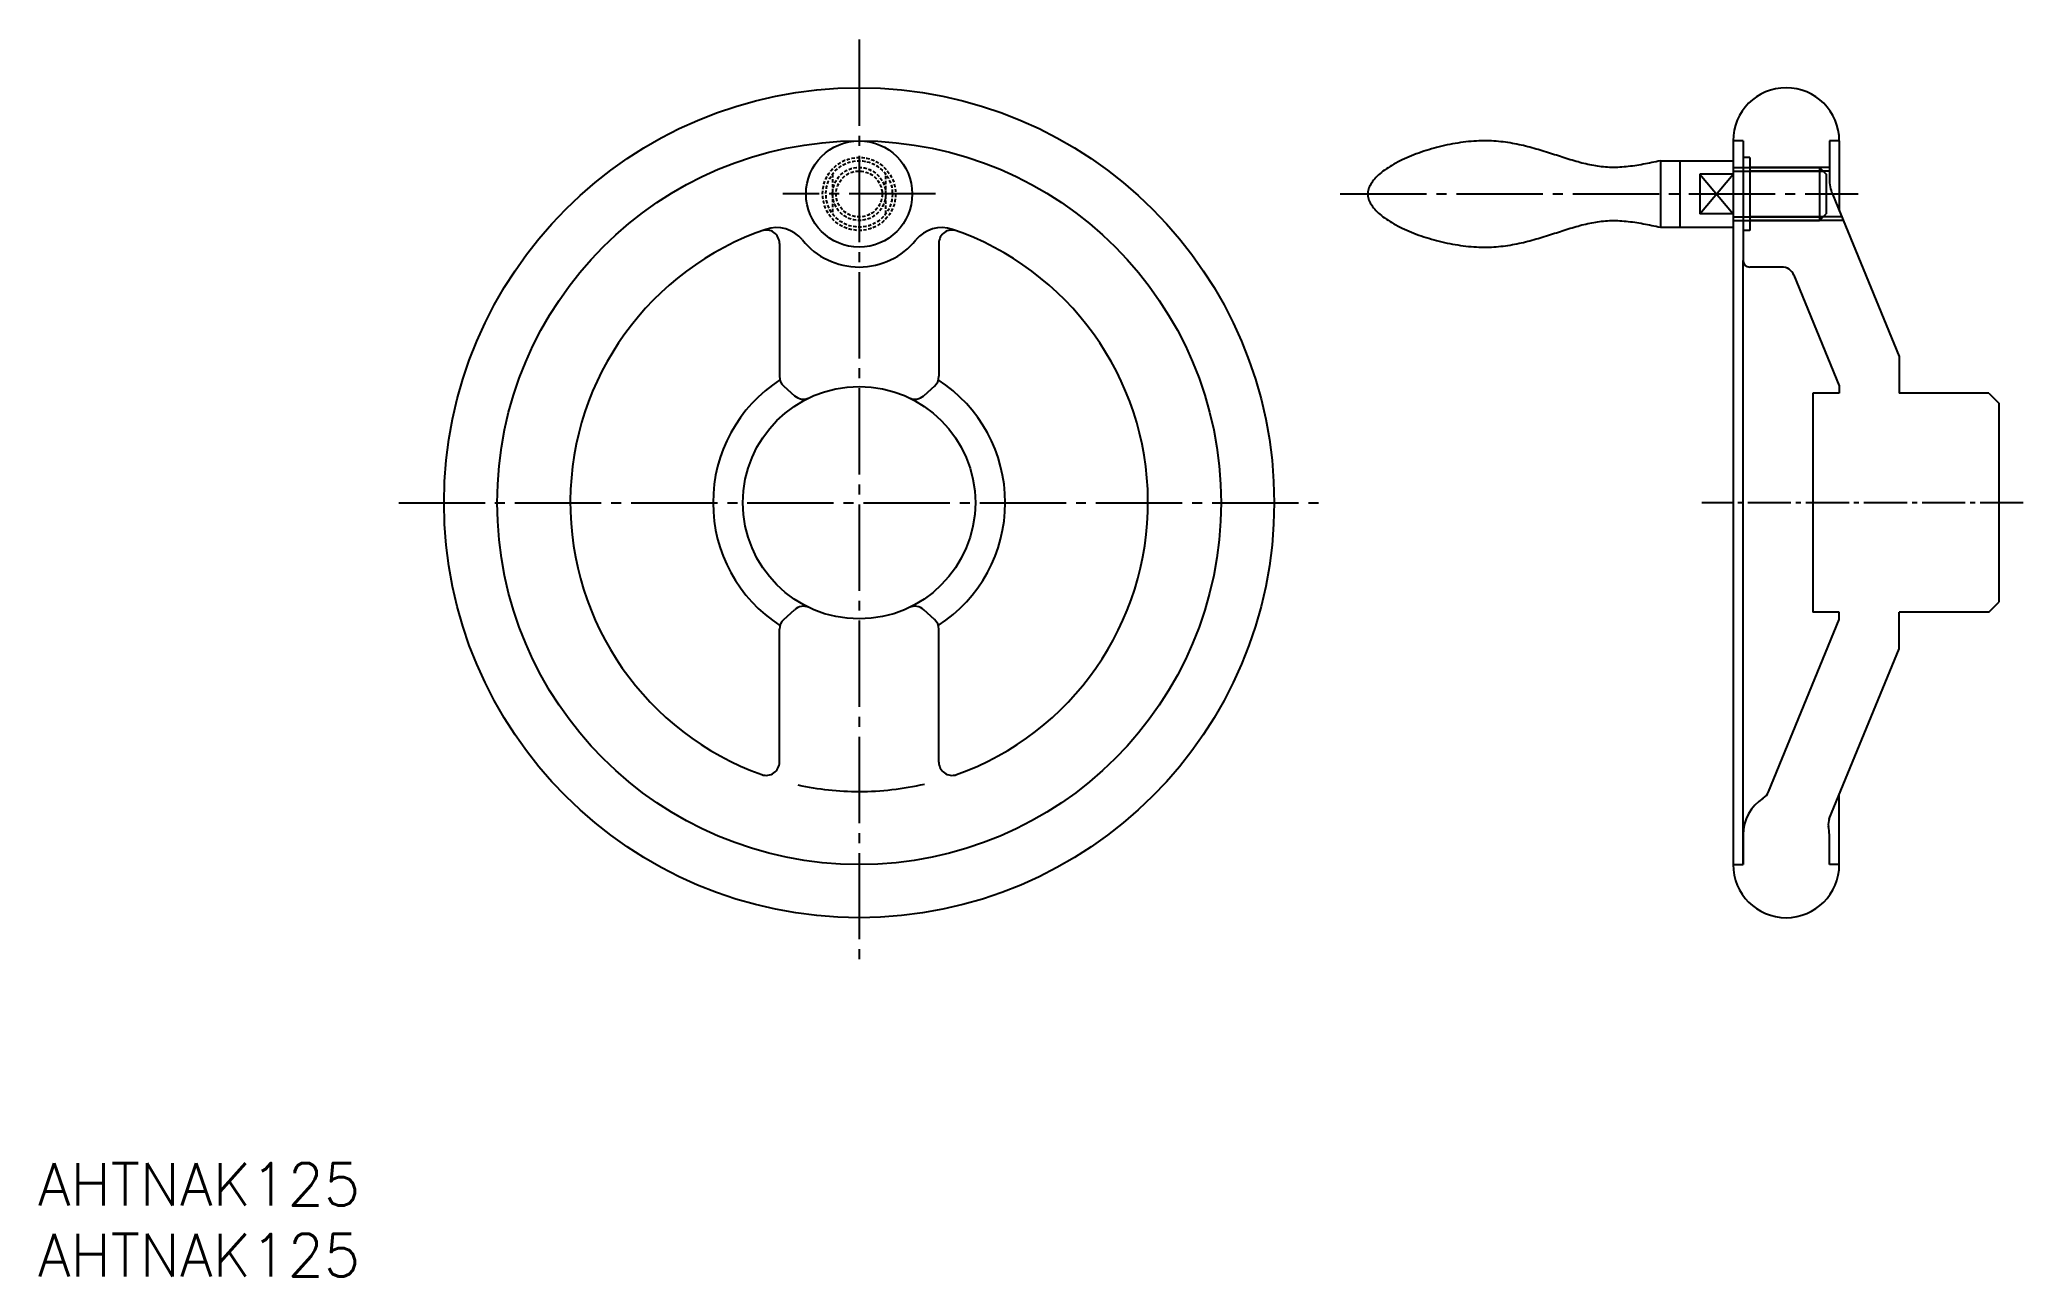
# Model space of a CAD drawing. Extents: x 72 to 370, y 630 to 816.
import ezdxf

# ---------------------------------------------------------------- set-up
doc = ezdxf.new("R2010")
doc.units = 0
doc.header["$MEASUREMENT"] = 0
doc.linetypes.add('CENTER', pattern=[17.5, 13, -1.5, 1.5, -1.5])
doc.linetypes.add('DASHED', pattern=[0.75, 0.5, -0.25])
doc.layers.get('0').update_dxf_attribs({"linetype": 'CONTINUOUS'})
doc.layers.add('CENTER', color=1, linetype='CENTER')
doc.styles.get("Standard").update_dxf_attribs({"font": 'txt.shx', "bigfont": '@extfont2.shx'})

msp = doc.modelspace()

# ---------------------------------------------------------------- linework, layer by layer
at = {"color": 7, "linetype": 'Continuous'}
for p, q in [((328.16, 800.71), (326.66, 800.71)), ((326.66, 800.71), (326.66, 691.71)), ((328.16, 800.71), (328.16, 782.71)), ((342.66, 800.71), (341.16, 800.71)), ((341.16, 800.71), (341.16, 794.95)), ((342.66, 800.71), (342.66, 790.12)), ((315.72, 797.71), (326.66, 797.71)), ((315.72, 797.71), (315.72, 787.71)), ((318.66, 797.71), (318.66, 787.71)), ((326.66, 797.71), (326.66, 787.71)), ((329.16, 798.21), (328.16, 798.21)), ((329.16, 798.21), (329.16, 787.21)), ((326.66, 795.71), (321.66, 795.71)), ((321.66, 795.71), (321.66, 789.71)), ((326.66, 796.71), (339.66, 796.71)), ((341.16, 796.16), (329.16, 796.16)), ((339.66, 796.71), (340.66, 795.71)), ((339.66, 796.71), (339.66, 788.71)), ((340.66, 795.71), (340.66, 789.71)), ((341.61, 792.67), (351.66, 768.21)), ((326.66, 789.71), (321.66, 789.71)), ((326.66, 788.71), (339.66, 788.71)), ((343.02, 789.25), (329.16, 789.25)), ((339.66, 788.71), (340.66, 789.71)), ((315.72, 787.71), (326.66, 787.71)), ((329.16, 787.21), (328.16, 787.21)), ((183.05, 785.27), (183.05, 765.25)), ((207.05, 785.27), (207.05, 765.25)), ((328.16, 691.71), (328.16, 782.71)), ((333.97, 781.71), (329.16, 781.71)), ((335.82, 780.47), (342.66, 763.8)), ((351.66, 768.21), (351.66, 762.71)), ((183.71, 763.77), (185.31, 762.32)), ((206.39, 763.77), (204.79, 762.32)), ((342.66, 762.71), (338.66, 762.71)), ((338.66, 762.71), (338.66, 729.71)), ((342.66, 763.8), (342.66, 762.71)), ((365.16, 762.71), (351.66, 762.71)), ((365.16, 762.71), (366.66, 761.21)), ((366.66, 761.21), (366.66, 731.21)), ((183.71, 728.64), (185.31, 730.09)), ((206.39, 728.64), (204.79, 730.09)), ((342.66, 729.71), (338.66, 729.71)), ((342.66, 728.61), (342.66, 729.71)), ((351.66, 724.21), (351.66, 729.71)), ((365.16, 729.71), (351.66, 729.71)), ((365.16, 729.71), (366.66, 731.21)), ((183.05, 707.14), (183.05, 727.16)), ((207.05, 707.14), (207.05, 727.16)), ((332, 702.65), (342.66, 728.61)), ((341.15, 698.61), (351.66, 724.21)), ((342.66, 691.71), (342.66, 702.29)), ((328.16, 696.21), (328.16, 691.71)), ((341.16, 691.71), (341.16, 696.21)), ((326.66, 691.71), (328.16, 691.71)), ((342.66, 691.71), (341.16, 691.71))]:
    msp.add_line(p, q, dxfattribs=at)
at = {"color": 3, "linetype": 'DASHED'}
for p, q in [((191.05, 795.71), (191.05, 789.71)), ((199.05, 789.71), (199.05, 795.71))]:
    msp.add_line(p, q, dxfattribs=at)
at = {"color": 3, "linetype": 'Continuous'}
for p, q in [((321.66, 789.71), (326.66, 795.71)), ((321.66, 795.71), (326.66, 789.71)), ((326.66, 796.16), (340.21, 796.16)), ((341.16, 796.71), (329.16, 796.71)), ((326.66, 789.25), (340.21, 789.25)), ((343.24, 788.71), (329.16, 788.71))]:
    msp.add_line(p, q, dxfattribs=at)
at = {"color": 7}
msp.add_polyline3d([(315.72, 797.71, 0), (315.39, 797.64, 0), (315.07, 797.57, 0), (314.74, 797.5, 0), (314.42, 797.43, 0), (314.09, 797.37, 0), (313.77, 797.31, 0), (313.45, 797.24, 0), (313.12, 797.18, 0), (312.8, 797.12, 0), (312.48, 797.07, 0), (312.16, 797.02, 0), (311.84, 796.97, 0), (311.52, 796.92, 0), (311.2, 796.88, 0), (310.88, 796.84, 0), (310.56, 796.81, 0), (310.25, 796.78, 0), (309.93, 796.75, 0), (309.62, 796.73, 0), (309.31, 796.72, 0), (309, 796.71, 0), (308.69, 796.71, 0), (308.38, 796.71, 0), (308.07, 796.72, 0), (307.77, 796.73, 0), (307.47, 796.75, 0), (307.16, 796.78, 0), (306.86, 796.81, 0), (306.56, 796.85, 0), (306.26, 796.89, 0), (305.97, 796.94, 0), (305.67, 796.99, 0), (305.37, 797.04, 0), (305.08, 797.1, 0), (304.78, 797.17, 0), (304.48, 797.23, 0), (304.19, 797.3, 0), (303.89, 797.37, 0), (303.6, 797.45, 0), (303.31, 797.53, 0), (303.01, 797.61, 0), (302.72, 797.7, 0), (302.42, 797.78, 0), (302.13, 797.87, 0), (301.83, 797.96, 0), (301.54, 798.05, 0), (301.24, 798.14, 0), (300.94, 798.24, 0), (300.65, 798.33, 0), (300.35, 798.43, 0), (300.05, 798.53, 0), (299.75, 798.62, 0), (299.45, 798.72, 0), (299.15, 798.82, 0), (298.84, 798.92, 0), (298.54, 799.01, 0), (298.23, 799.11, 0), (297.93, 799.2, 0), (297.62, 799.3, 0), (297.31, 799.39, 0), (297, 799.48, 0), (296.68, 799.57, 0), (296.37, 799.66, 0), (296.05, 799.74, 0), (295.73, 799.83, 0), (295.41, 799.91, 0), (295.08, 799.99, 0), (294.76, 800.06, 0), (294.43, 800.13, 0), (294.1, 800.2, 0), (293.76, 800.27, 0), (293.43, 800.33, 0), (293.09, 800.39, 0), (292.74, 800.44, 0), (292.4, 800.49, 0), (292.05, 800.54, 0), (291.7, 800.58, 0), (291.35, 800.61, 0), (290.99, 800.64, 0), (290.63, 800.67, 0), (290.26, 800.69, 0), (289.9, 800.7, 0), (289.52, 800.71, 0), (289.15, 800.71, 0), (288.77, 800.71, 0), (288.39, 800.7, 0), (288, 800.68, 0), (287.61, 800.66, 0), (287.22, 800.63, 0), (286.83, 800.59, 0), (286.43, 800.55, 0), (286.03, 800.5, 0), (285.63, 800.44, 0), (285.23, 800.38, 0), (284.83, 800.32, 0), (284.42, 800.25, 0), (284.02, 800.17, 0), (283.62, 800.09, 0), (283.22, 800, 0), (282.82, 799.91, 0), (282.42, 799.81, 0), (282.02, 799.71, 0), (281.63, 799.61, 0), (281.23, 799.5, 0), (280.84, 799.38, 0), (280.46, 799.26, 0), (280.07, 799.14, 0), (279.69, 799.01, 0), (279.32, 798.88, 0), (278.95, 798.74, 0), (278.58, 798.6, 0), (278.22, 798.46, 0), (277.87, 798.31, 0), (277.52, 798.16, 0), (277.18, 798.01, 0), (276.84, 797.85, 0), (276.52, 797.69, 0), (276.2, 797.53, 0), (275.88, 797.36, 0), (275.58, 797.19, 0), (275.28, 797.02, 0), (275, 796.85, 0), (274.72, 796.67, 0), (274.45, 796.49, 0), (274.19, 796.31, 0), (273.94, 796.13, 0), (273.71, 795.94, 0), (273.48, 795.76, 0), (273.27, 795.57, 0), (273.07, 795.38, 0), (272.87, 795.19, 0), (272.7, 794.99, 0), (272.53, 794.8, 0), (272.38, 794.6, 0), (272.24, 794.4, 0), (272.12, 794.21, 0), (272.01, 794.01, 0), (271.91, 793.81, 0), (271.83, 793.61, 0), (271.77, 793.41, 0), (271.72, 793.21, 0), (271.68, 793.01, 0), (271.67, 792.81, 0), (271.67, 792.6, 0), (271.68, 792.4, 0), (271.72, 792.2, 0), (271.77, 792, 0), (271.83, 791.8, 0), (271.91, 791.6, 0), (272.01, 791.4, 0), (272.12, 791.2, 0), (272.24, 791.01, 0), (272.38, 790.81, 0), (272.53, 790.61, 0), (272.7, 790.42, 0), (272.87, 790.23, 0), (273.07, 790.03, 0), (273.27, 789.84, 0), (273.48, 789.65, 0), (273.71, 789.47, 0), (273.94, 789.28, 0), (274.19, 789.1, 0), (274.45, 788.92, 0), (274.72, 788.74, 0), (275, 788.56, 0), (275.28, 788.39, 0), (275.58, 788.22, 0), (275.88, 788.05, 0), (276.2, 787.88, 0), (276.52, 787.72, 0), (276.84, 787.56, 0), (277.18, 787.4, 0), (277.52, 787.25, 0), (277.87, 787.1, 0), (278.22, 786.95, 0), (278.58, 786.81, 0), (278.95, 786.67, 0), (279.32, 786.53, 0), (279.69, 786.4, 0), (280.07, 786.27, 0), (280.46, 786.15, 0), (280.84, 786.03, 0), (281.23, 785.91, 0), (281.63, 785.8, 0), (282.02, 785.7, 0), (282.42, 785.6, 0), (282.82, 785.5, 0), (283.22, 785.41, 0), (283.62, 785.32, 0), (284.02, 785.24, 0), (284.42, 785.16, 0), (284.83, 785.09, 0), (285.23, 785.03, 0), (285.63, 784.97, 0), (286.03, 784.91, 0), (286.43, 784.86, 0), (286.83, 784.82, 0), (287.22, 784.79, 0), (287.61, 784.76, 0), (288, 784.73, 0), (288.39, 784.71, 0), (288.77, 784.7, 0), (289.15, 784.7, 0), (289.52, 784.7, 0), (289.9, 784.71, 0), (290.26, 784.72, 0), (290.63, 784.74, 0), (290.99, 784.77, 0), (291.35, 784.8, 0), (291.7, 784.83, 0), (292.05, 784.87, 0), (292.4, 784.92, 0), (292.74, 784.97, 0), (293.09, 785.02, 0), (293.43, 785.08, 0), (293.76, 785.14, 0), (294.1, 785.21, 0), (294.43, 785.28, 0), (294.76, 785.35, 0), (295.08, 785.42, 0), (295.41, 785.5, 0), (295.73, 785.58, 0), (296.05, 785.67, 0), (296.37, 785.75, 0), (296.68, 785.84, 0), (297, 785.93, 0), (297.31, 786.02, 0), (297.62, 786.11, 0), (297.93, 786.21, 0), (298.23, 786.3, 0), (298.54, 786.4, 0), (298.84, 786.5, 0), (299.15, 786.59, 0), (299.45, 786.69, 0), (299.75, 786.79, 0), (300.05, 786.88, 0), (300.35, 786.98, 0), (300.65, 787.08, 0), (300.94, 787.17, 0), (301.24, 787.27, 0), (301.54, 787.36, 0), (301.83, 787.45, 0), (302.13, 787.54, 0), (302.42, 787.63, 0), (302.72, 787.71, 0), (303.01, 787.8, 0), (303.31, 787.88, 0), (303.6, 787.96, 0), (303.89, 788.04, 0), (304.19, 788.11, 0), (304.48, 788.18, 0), (304.78, 788.25, 0), (305.08, 788.31, 0), (305.37, 788.37, 0), (305.67, 788.42, 0), (305.97, 788.47, 0), (306.26, 788.52, 0), (306.56, 788.56, 0), (306.86, 788.6, 0), (307.16, 788.63, 0), (307.47, 788.66, 0), (307.77, 788.68, 0), (308.07, 788.69, 0), (308.38, 788.7, 0), (308.69, 788.71, 0), (309, 788.7, 0), (309.31, 788.69, 0), (309.62, 788.68, 0), (309.93, 788.66, 0), (310.25, 788.63, 0), (310.56, 788.61, 0), (310.88, 788.57, 0), (311.2, 788.53, 0), (311.52, 788.49, 0), (311.84, 788.44, 0), (312.16, 788.39, 0), (312.48, 788.34, 0), (312.8, 788.29, 0), (313.12, 788.23, 0), (313.45, 788.17, 0), (313.77, 788.11, 0), (314.09, 788.04, 0), (314.42, 787.98, 0), (314.74, 787.91, 0), (315.07, 787.84, 0), (315.39, 787.77, 0), (315.72, 787.71, 0)], dxfattribs=at)
at = {"color": 7, "linetype": 'Continuous'}
for centre, radius in [((195.05, 746.21), 62.5), ((195.05, 746.21), 54.5), ((195.05, 792.71), 8), ((195.05, 746.21), 17.5)]:
    msp.add_circle(centre, radius, dxfattribs=at)
at = {"color": 3, "linetype": 'DASHED'}
for radius in [5.5, 5, 4, 3.46]:
    msp.add_circle((195.05, 792.71), radius, dxfattribs=at)
at = {"color": 7, "linetype": 'Continuous'}
for centre, radius, start, end in [((334.66, 800.71), 8, 0, 180), ((347.16, 794.95), 6, 180, 202.33), ((195.05, 746.21), 43.5, 108.8485, 250.2845), ((181.05, 785.27), 2, 0, 109.7155), ((182.61, 782.64), 5, 38.9788, 108.8485), ((195.05, 792.71), 11, 218.9788, 321.0212), ((207.49, 782.64), 5, 71.1515, 141.0212), ((209.05, 785.27), 2, 70.2845, 180), ((195.05, 746.21), 43.5, 289.7155, 71.1515), ((329.16, 782.71), 1, 180, 270), ((333.97, 779.71), 2, 22.33, 90), ((185.05, 765.25), 2, 180, 227.8564), ((205.05, 765.25), 2, 312.1436, 0), ((195.05, 746.21), 22, 122.809, 237.191), ((186.65, 763.8), 2, 227.8564, 295.5093), ((203.45, 763.8), 2, 244.4907, 312.1436), ((195.05, 746.21), 22, 302.809, 57.191), ((186.65, 728.61), 2, 64.4907, 132.1436), ((203.45, 728.61), 2, 47.8564, 115.5093), ((185.05, 727.16), 2, 132.1436, 180), ((205.05, 727.16), 2, 0, 47.8564), ((181.05, 707.14), 2, 250.2845, 0), ((209.05, 707.14), 2, 180, 289.7155), ((195.05, 746.21), 43.5, 257.7753, 270), ((195.05, 746.21), 43.5, 270, 283.0626), ((330.15, 703.41), 2, 302.0908, 337.67), ((334.66, 696.21), 6.5, 122.0908, 180), ((343, 697.85), 2, 157.67, 191.1844), ((334.66, 696.21), 6.5, 0, 11.1844), ((334.66, 691.71), 8, 180, 0)]:
    msp.add_arc(centre, radius, start, end, dxfattribs=at)
at = {"layer": 'CENTER', "color": 1, "linetype": 'CENTER'}
for p, q in [((195.05, 815.95), (195.05, 676.46)), ((206.54, 792.71), (183.55, 792.71)), ((267.51, 792.71), (345.52, 792.71)), ((125.71, 746.21), (264.39, 746.21))]:
    msp.add_line(p, q, dxfattribs=at)
at = {"layer": 'CENTER', "color": 1, "linetype": 'CENTER', "ltscale": 0.5}
msp.add_line((370.37, 746.21), (321.95, 746.21), dxfattribs=at)

# ---------------------------------------------------------------- texts
at = {"color": 7, "linetype": 'Continuous'}
for p in [(71.37, 640.36), (71.37, 629.69)]:
    msp.add_text('AHTNAK125', height=6.4, dxfattribs=at).set_placement(p)

doc.saveas('drawing.dxf')
